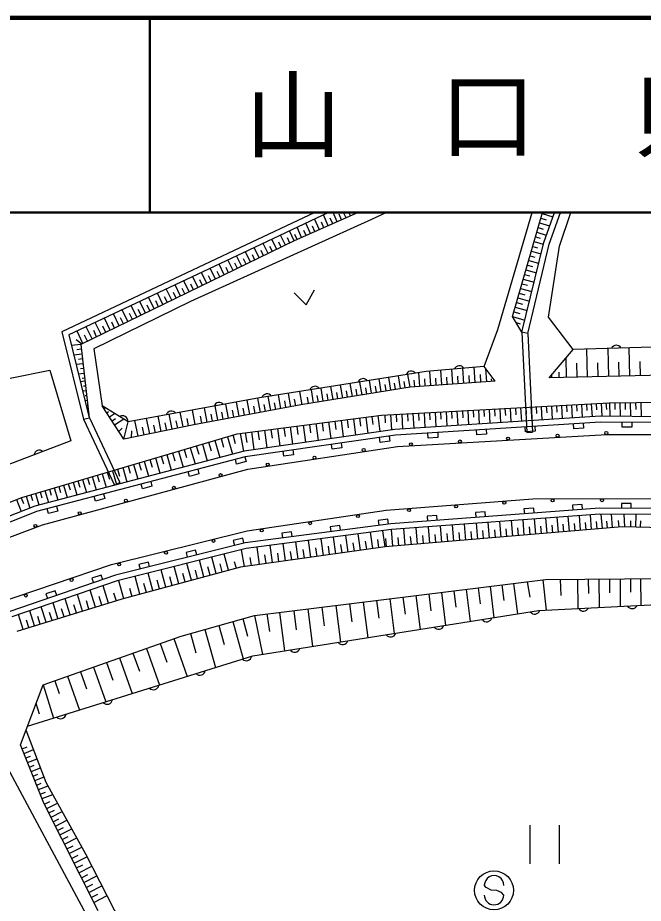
# Model space of a CAD drawing. Units: millimetres, scale not verified. Extents: x 40000 to 680000, y 20000 to 380000.
# Drawn here: x 326206 to 358366, y 334506 to 380000 of the extents above; entities that cross this region are included whole.
import ezdxf
from ezdxf.enums import TextEntityAlignment as Align

# ---------------------------------------------------------------- set-up
doc = ezdxf.new("R2010")
doc.units = ezdxf.units.MM
doc.header["$LTSCALE"] = 1000
for name, color, linetype, lineweight in [('S-BGD', 7, 'Continuous', 25), ('S-STR-STRC', 7, 'Continuous', 25), ('S-TTL', 2, 'Continuous', 140), ('S-TTL-LINE', 7, 'Continuous', 50)]:
    doc.layers.add(name, color=color, linetype=linetype, lineweight=lineweight)
doc.layers.add('S-TTL-TXT', color=7, linetype='Continuous')
doc.styles.add('ＭＳ ゴシック', font='')
doc.styles.get('ＭＳ ゴシック').set_extended_font_data('MS Gothic')

msp = doc.modelspace()

# ---------------------------------------------------------------- linework, layer by layer
at = {"layer": 'S-BGD'}
for p, q in [((341475, 370000), (337631, 368179)), ((342176, 370000), (337759, 367908)), ((343704, 370000), (340425, 368534)), ((342173, 369315), (341921, 369879)), ((342629, 369519), (342415, 370000)), ((342858, 369622), (342728, 369911)), ((343086, 369724), (342962, 370000)), ((343314, 369826), (343236, 370000)), ((343542, 369928), (343510, 370000)), ((345169, 370000), (344398, 369639)), ((350881, 363991), (352657, 370000)), ((351644, 364652), (353184, 370000)), ((353166, 369937), (353716, 369778)), ((353246, 368459), (353795, 370000)), ((353534, 368373), (354114, 370000)), ((354059, 368269), (354641, 370000)), ((344398, 369639), (335094, 365428)), ((341260, 368907), (341017, 369451)), ((341716, 369111), (341469, 369665)), ((341945, 369213), (341820, 369493)), ((342401, 369417), (342274, 369702)), ((353028, 369456), (353548, 369306)), ((353097, 369696), (353365, 369619)), ((340425, 368534), (340174, 369052)), ((340804, 368703), (340565, 369237)), ((341032, 368805), (340911, 369075)), ((341488, 369009), (341366, 369284)), ((352889, 368976), (353380, 368834)), ((352959, 369216), (353211, 369143)), ((340425, 368534), (329448, 363216)), ((339525, 368098), (339270, 368623)), ((339975, 368316), (339722, 368837)), ((340200, 368425), (340074, 368685)), ((340575, 368601), (340457, 368865)), ((352820, 368736), (353058, 368667)), ((337631, 368179), (328480, 363869)), ((338625, 367662), (338366, 368195)), ((339075, 367880), (338818, 368409)), ((339300, 367989), (339172, 368253)), ((339750, 368207), (339623, 368469)), ((352130, 363853), (353246, 368459)), ((352422, 363782), (353534, 368373)), ((352682, 368255), (352922, 368186)), ((352751, 368495), (353222, 368360)), ((353488, 364621), (354059, 368269)), ((337759, 367908), (328830, 363703)), ((337725, 367226), (337462, 367768)), ((337950, 367335), (337819, 367605)), ((338175, 367444), (337914, 367981)), ((338400, 367553), (338270, 367821)), ((338850, 367771), (338721, 368037)), ((352543, 367775), (352794, 367702)), ((352613, 368015), (353104, 367873)), ((336825, 366790), (336557, 367342)), ((337050, 366899), (336917, 367174)), ((337275, 367008), (337010, 367555)), ((337500, 367117), (337368, 367389)), ((352405, 367294), (352666, 367219)), ((352474, 367534), (352986, 367387)), ((335475, 366136), (335200, 366703)), ((335925, 366354), (335653, 366916)), ((336150, 366463), (336014, 366742)), ((336375, 366572), (336105, 367129)), ((336600, 366681), (336466, 366958)), ((352267, 366814), (352538, 366735)), ((352336, 367054), (352869, 366900)), ((334575, 365700), (334296, 366277)), ((335025, 365918), (334748, 366490)), ((335250, 366027), (335112, 366311)), ((335700, 366245), (335563, 366527)), ((352128, 366333), (352410, 366252)), ((352197, 366573), (352751, 366414)), ((333675, 365264), (333391, 365851)), ((334125, 365482), (333843, 366064)), ((334350, 365591), (334210, 365880)), ((334800, 365809), (334661, 366096)), ((340416, 365873), (341035, 365254)), ((341035, 365254), (341456, 366021)), ((351990, 365853), (352282, 365769)), ((352059, 366093), (352633, 365928)), ((335094, 365428), (330115, 362982)), ((332775, 364828), (332486, 365424)), ((333225, 365046), (332938, 365637)), ((333450, 365155), (333307, 365449)), ((333900, 365373), (333759, 365665)), ((351851, 365372), (352154, 365285)), ((351921, 365612), (352515, 365441)), ((331874, 364391), (331580, 364998)), ((332325, 364610), (332034, 365211)), ((332550, 364719), (332405, 365018)), ((333000, 364937), (332856, 365234)), ((351713, 364892), (352026, 364802)), ((351782, 365132), (352397, 364955)), ((330960, 363948), (330661, 364565)), ((331419, 364171), (331123, 364782)), ((331646, 364281), (331499, 364585)), ((332100, 364500), (331953, 364802)), ((352130, 363853), (351644, 364652)), ((351644, 364652), (352279, 364468)), ((354754, 362959), (353488, 364621)), ((330031, 363498), (329727, 364125)), ((330498, 363724), (330196, 364346)), ((330729, 363836), (330579, 364146)), ((331189, 364059), (331041, 364367)), ((350190, 362086), (350881, 363991)), ((351836, 364336), (352028, 364281)), ((328480, 363869), (329592, 359369)), ((328830, 363703), (329883, 359441)), ((329561, 363270), (329255, 363903)), ((329796, 363384), (329643, 363699)), ((330264, 363611), (330113, 363923)), ((352130, 363853), (352378, 358695)), ((352434, 363779), (352130, 363853)), ((352434, 363779), (352677, 358710)), ((329448, 363216), (328964, 363160)), ((329209, 363475), (329500, 363241)), ((329448, 363216), (329883, 359441)), ((365249, 363256), (354754, 362959)), ((329505, 362719), (329085, 362671)), ((329476, 362967), (329250, 362941)), ((330115, 362982), (330554, 360064)), ((353531, 361494), (354754, 362959)), ((355504, 361541), (355469, 362979)), ((356586, 361566), (356552, 363010)), ((357672, 361592), (357638, 363041)), ((329562, 362222), (329206, 362181)), ((329534, 362471), (329340, 362448)), ((354425, 361515), (354401, 362536)), ((354964, 361528), (354947, 362246)), ((356045, 361554), (356028, 362274)), ((357129, 361579), (357112, 362302)), ((358217, 361605), (358200, 362331)), ((325823, 361479), (327854, 361886)), ((327854, 361886), (328933, 358261)), ((329620, 361726), (329327, 361692)), ((329591, 361974), (329429, 361955)), ((347200, 361825), (338640, 360465)), ((346878, 361060), (346831, 361766)), ((350190, 362086), (347200, 361825)), ((347436, 361098), (347386, 361841)), ((348001, 361136), (347951, 361890)), ((348567, 361174), (348516, 361940)), ((349142, 361212), (349089, 361990)), ((349725, 361252), (349672, 362041)), ((350745, 361320), (350190, 362086)), ((350316, 361291), (350270, 361976)), ((364804, 361762), (353531, 361494)), ((354042, 361506), (354035, 361798)), ((329665, 361328), (329424, 361299)), ((329648, 361477), (329518, 361462)), ((343907, 360623), (343799, 361284)), ((344401, 360704), (344294, 361363)), ((344895, 360785), (344788, 361441)), ((345388, 360865), (345281, 361520)), ((345635, 360906), (345582, 361232)), ((345882, 360946), (345775, 361598)), ((346128, 360986), (346075, 361312)), ((346375, 361026), (346269, 361677)), ((350745, 361320), (346375, 361026)), ((346614, 361042), (346591, 361383)), ((347157, 361079), (347133, 361444)), ((347719, 361117), (347693, 361491)), ((348284, 361155), (348259, 361535)), ((348854, 361193), (348829, 361579)), ((349433, 361232), (349407, 361624)), ((350021, 361271), (349994, 361669)), ((350573, 361309), (350564, 361446)), ((353659, 361497), (353656, 361644)), ((329724, 360832), (329544, 360810)), ((329695, 361080), (329589, 361067)), ((340830, 360121), (340716, 360795)), ((346375, 361026), (340756, 360109)), ((341413, 360216), (341303, 360888)), ((341915, 360298), (341806, 360968)), ((342416, 360380), (342307, 361047)), ((342914, 360461), (342806, 361126)), ((343163, 360502), (343109, 360834)), ((343412, 360543), (343303, 361205)), ((343659, 360583), (343605, 360914)), ((344154, 360664), (344100, 360994)), ((344648, 360744), (344594, 361073)), ((345141, 360825), (345088, 361153)), ((329783, 360335), (329665, 360321)), ((329754, 360583), (329679, 360575)), ((338640, 360465), (331891, 359245)), ((338138, 359624), (338004, 360350)), ((338681, 359725), (338547, 360448)), ((339215, 359823), (339083, 360535)), ((339738, 359920), (339609, 360619)), ((339995, 359968), (339931, 360314)), ((340252, 360016), (340125, 360701)), ((340504, 360062), (340441, 360402)), ((341161, 360175), (341106, 360511)), ((341664, 360257), (341609, 360592)), ((342165, 360339), (342111, 360673)), ((342665, 360421), (342611, 360754)), ((356605, 360219), (365555, 360320)), ((329812, 360087), (329769, 360082)), ((331891, 359245), (330554, 360064)), ((331667, 358345), (330554, 360064)), ((330648, 359919), (330717, 359964)), ((340756, 360109), (335268, 359093)), ((335951, 359219), (335815, 359954)), ((336501, 359321), (336365, 360054)), ((337048, 359422), (336913, 360153)), ((337594, 359523), (337459, 360251)), ((337866, 359574), (337799, 359937)), ((338410, 359674), (338343, 360037)), ((338948, 359774), (338881, 360133)), ((339476, 359872), (339411, 360224)), ((344914, 359586), (356605, 360219)), ((350168, 359870), (350188, 359507)), ((350442, 359885), (350482, 359160)), ((350714, 359900), (350734, 359539)), ((350986, 359915), (351025, 359195)), ((351256, 359929), (351275, 359571)), ((351525, 359944), (351564, 359230)), ((351793, 359958), (351812, 359603)), ((352061, 359973), (352099, 359265)), ((352326, 359987), (352345, 359634)), ((352592, 360001), (352630, 359299)), ((352855, 360016), (352874, 359666)), ((353119, 360030), (353157, 359333)), ((353380, 360044), (353399, 359697)), ((353642, 360058), (353679, 359366)), ((353901, 360072), (353920, 359728)), ((354161, 360086), (354198, 359400)), ((354418, 360100), (354437, 359758)), ((354675, 360114), (354712, 359433)), ((354931, 360128), (354949, 359789)), ((355186, 360142), (355223, 359466)), ((355440, 360156), (355458, 359819)), ((355693, 360169), (355730, 359499)), ((355945, 360183), (355963, 359849)), ((356196, 360196), (356233, 359526)), ((356448, 360210), (356466, 359867)), ((356633, 360219), (356641, 359523)), ((356898, 360222), (356902, 359871)), ((357163, 360225), (357171, 359519)), ((357431, 360228), (357435, 359872)), ((357699, 360231), (357707, 359515)), ((357971, 360234), (357976, 359874)), ((358244, 360237), (358252, 359511)), ((329592, 359369), (329889, 359442)), ((329842, 359839), (329786, 359832)), ((329871, 359590), (329859, 359589)), ((329889, 359442), (331462, 356121)), ((330784, 359709), (330869, 359764)), ((330919, 359499), (331190, 359675)), ((331055, 359290), (331241, 359410)), ((332997, 358621), (332833, 359416)), ((333582, 358743), (333420, 359522)), ((334155, 358862), (333996, 359626)), ((334717, 358978), (334561, 359728)), ((334993, 359036), (334916, 359407)), ((335331, 359104), (335187, 359841)), ((335675, 359168), (335607, 359536)), ((336226, 359270), (336158, 359637)), ((336774, 359372), (336707, 359737)), ((337321, 359473), (337254, 359837)), ((337494, 358624), (344914, 359586)), ((343780, 359439), (343835, 359021)), ((344096, 359480), (344204, 358647)), ((344408, 359521), (344462, 359106)), ((344720, 359561), (344828, 358736)), ((345076, 359595), (345098, 359186)), ((345373, 359611), (345416, 358820)), ((356157, 359526), (345600, 358846)), ((345662, 359627), (345683, 359240)), ((345951, 359642), (345993, 358871)), ((346238, 359658), (346259, 359274)), ((346525, 359673), (346567, 358908)), ((346810, 359689), (346831, 359308)), ((347095, 359704), (347136, 358945)), ((347377, 359719), (347398, 359341)), ((347660, 359735), (347701, 358981)), ((347943, 359750), (347963, 359375)), ((348225, 359765), (348266, 359018)), ((348505, 359781), (348526, 359408)), ((348786, 359796), (348826, 359054)), ((349064, 359811), (349084, 359441)), ((349342, 359826), (349382, 359090)), ((349618, 359841), (349638, 359474)), ((349894, 359856), (349934, 359125)), ((363718, 359473), (356157, 359526)), ((329592, 359369), (331191, 355992)), ((331191, 359080), (331663, 359385)), ((331667, 358345), (331891, 359245)), ((335268, 359093), (331667, 358345)), ((332402, 358498), (332234, 359307)), ((332700, 358560), (332616, 358961)), ((333290, 358682), (333208, 359075)), ((333868, 358802), (333788, 359188)), ((334436, 358920), (334357, 359298)), ((340221, 358977), (340336, 358096)), ((340552, 359020), (340609, 358582)), ((340882, 359063), (340996, 358190)), ((341210, 359106), (341266, 358671)), ((341537, 359148), (341649, 358283)), ((341861, 359190), (341917, 358760)), ((342186, 359232), (342297, 358375)), ((342507, 359274), (342562, 358848)), ((342828, 359316), (342938, 358467)), ((343147, 359357), (343201, 358935)), ((343465, 359398), (343574, 358557)), ((356165, 359226), (345631, 358547)), ((352303, 358727), (352287, 358976)), ((352786, 359008), (352802, 358759)), ((354797, 358887), (354781, 359137)), ((355280, 359169), (355296, 358919)), ((363706, 359173), (356165, 359226)), ((357277, 358968), (357278, 359218)), ((357777, 358965), (357277, 358968)), ((357778, 359215), (357777, 358965)), ((326413, 355356), (337494, 358624)), ((331576, 358919), (331406, 358748)), ((332056, 358769), (332033, 358421)), ((337403, 358116), (337289, 358563)), ((337637, 358642), (337814, 357734)), ((345600, 358846), (337843, 357741)), ((345631, 358547), (337902, 357447)), ((337996, 358178), (337920, 358679)), ((338220, 358718), (338338, 357812)), ((338557, 358761), (338615, 358310)), ((338893, 358805), (339010, 357907)), ((339227, 358848), (339285, 358402)), ((339561, 358892), (339676, 358002)), ((339891, 358935), (339948, 358492)), ((345304, 358501), (345339, 358253)), ((345736, 357973), (356491, 358589)), ((347313, 358405), (347297, 358655)), ((347796, 358687), (347812, 358437)), ((349808, 358566), (349792, 358815)), ((350307, 358598), (349808, 358566)), ((350291, 358847), (350307, 358598)), ((352802, 358759), (352303, 358727)), ((352378, 358695), (352677, 358710)), ((355296, 358919), (354797, 358887)), ((356491, 358589), (364725, 358611)), ((328933, 358261), (325617, 356991)), ((335700, 358094), (335951, 357244)), ((336019, 358188), (336146, 357758)), ((336338, 358282), (336594, 357413)), ((336664, 358379), (336793, 357939)), ((336990, 358475), (337252, 357586)), ((342369, 357830), (342334, 358078)), ((342829, 358148), (342864, 357901)), ((344844, 358183), (344809, 358430)), ((345339, 358253), (344844, 358183)), ((347812, 358437), (347313, 358405)), ((337843, 357741), (327086, 354915)), ((334167, 357642), (334286, 357240)), ((334466, 357730), (334706, 356917)), ((334771, 357820), (334892, 357409)), ((335076, 357910), (335321, 357079)), ((335388, 358002), (335512, 357582)), ((338041, 356806), (345736, 357973)), ((339894, 357478), (339859, 357725)), ((340354, 357796), (340389, 357548)), ((342864, 357901), (342369, 357830)), ((337902, 357447), (327180, 354629)), ((332435, 357131), (332546, 356755)), ((332714, 357214), (332938, 356452)), ((332999, 357298), (333113, 356913)), ((333285, 357382), (333514, 356604)), ((333577, 357468), (333693, 357075)), ((333869, 357554), (334103, 356759)), ((337459, 357072), (337396, 357313)), ((337943, 357199), (337459, 357072)), ((337879, 357441), (337943, 357199)), ((340389, 357548), (339894, 357478)), ((327489, 353942), (338041, 356806)), ((331074, 356730), (331285, 356018)), ((331342, 356809), (331448, 356449)), ((331609, 356888), (331824, 356159)), ((331882, 356969), (331991, 356600)), ((332155, 357049), (332375, 356304)), ((335041, 356436), (334978, 356678)), ((335461, 356805), (335525, 356563)), ((329540, 356278), (329737, 355611)), ((329790, 356352), (329890, 356015)), ((330040, 356425), (330241, 355744)), ((330296, 356501), (330398, 356156)), ((330552, 356576), (330757, 355879)), ((330813, 356653), (330917, 356301)), ((335525, 356563), (335041, 356436)), ((327842, 355777), (327933, 355469)), ((328082, 355848), (328266, 355225)), ((328322, 355919), (328415, 355603)), ((328562, 355989), (328750, 355352)), ((328806, 356062), (328901, 355739)), ((329051, 356134), (329243, 355481)), ((329296, 356206), (329393, 355876)), ((331191, 355992), (331462, 356121)), ((332623, 355801), (332560, 356043)), ((333107, 355928), (332623, 355801)), ((333043, 356170), (333107, 355928)), ((316916, 351516), (326413, 355356)), ((326379, 355342), (326502, 355037)), ((326643, 355424), (326824, 354811)), ((326883, 355494), (326970, 355199)), ((327123, 355565), (327298, 354970)), ((327363, 355636), (327452, 355335)), ((327603, 355707), (327782, 355097)), ((330205, 355166), (330142, 355407)), ((330625, 355534), (330689, 355293)), ((352694, 355279), (363412, 355327)), ((327086, 354915), (322708, 353182)), ((326147, 355248), (326393, 354640)), ((328208, 354899), (328271, 354657)), ((330689, 355293), (330205, 355166)), ((345150, 354697), (352694, 355279)), ((355225, 354988), (354726, 354951)), ((354726, 354951), (354745, 354702)), ((355243, 354739), (355225, 354988)), ((357243, 355047), (357241, 354797)), ((357743, 355044), (357243, 355047)), ((357741, 354794), (357743, 355044)), ((327180, 354629), (322825, 352906)), ((327787, 354530), (327724, 354772)), ((328271, 354657), (327787, 354530)), ((338003, 353633), (345150, 354697)), ((356118, 354804), (345389, 354004)), ((356128, 354504), (345420, 353705)), ((347746, 354430), (347247, 354393)), ((347764, 354181), (347746, 354430)), ((350239, 354616), (349740, 354579)), ((349740, 354579), (349759, 354330)), ((350257, 354367), (350239, 354616)), ((352732, 354802), (352233, 354765)), ((352233, 354765), (352252, 354516)), ((352750, 354553), (352732, 354802)), ((355144, 353666), (355079, 354426)), ((355710, 353714), (355646, 354468)), ((362742, 354762), (356118, 354804)), ((362733, 354462), (356128, 354504)), ((356267, 353761), (356204, 354504)), ((356788, 353805), (356729, 354500)), ((357411, 353844), (357380, 354496)), ((357976, 353830), (357992, 354492)), ((345389, 354004), (337900, 353031)), ((345240, 354237), (344744, 354172)), ((344744, 354172), (344776, 353924)), ((345272, 353989), (345240, 354237)), ((347247, 354393), (347266, 354144)), ((349245, 353166), (349175, 353986)), ((349855, 353218), (349786, 354031)), ((350460, 353269), (350392, 354076)), ((351061, 353320), (350993, 354121)), ((351657, 353370), (351590, 354166)), ((352249, 353421), (352183, 354210)), ((352837, 353470), (352771, 354254)), ((353420, 353520), (353354, 354297)), ((353999, 353569), (353934, 354340)), ((354286, 353593), (354254, 353977)), ((354573, 353617), (354509, 354383)), ((354858, 353642), (354826, 354023)), ((355427, 353690), (355394, 354068)), ((355988, 353737), (355956, 354113)), ((356527, 353783), (356497, 354142)), ((357077, 354168), (357111, 353832)), ((357705, 354148), (357704, 353837)), ((358228, 353823), (358236, 354157)), ((323210, 352348), (327489, 353942)), ((331020, 351911), (338003, 353633)), ((345420, 353705), (337957, 352736)), ((340281, 353593), (339785, 353528)), ((339785, 353528), (339818, 353280)), ((340313, 353345), (340281, 353593)), ((342760, 353915), (342265, 353850)), ((342265, 353850), (342297, 353602)), ((342793, 353667), (342760, 353915)), ((344464, 352727), (344347, 353566)), ((345089, 352814), (344973, 353647)), ((357286, 353847), (345089, 352814)), ((345487, 352848), (345415, 353705)), ((346125, 352902), (346053, 353753)), ((346759, 352956), (346687, 353800)), ((347387, 353009), (347316, 353847)), ((348011, 353062), (347941, 353893)), ((348321, 353088), (348285, 353502)), ((348630, 353114), (348560, 353940)), ((348937, 353140), (348903, 353551)), ((349550, 353192), (349515, 353600)), ((350157, 353243), (350123, 353649)), ((350761, 353295), (350726, 353697)), ((351359, 353345), (351325, 353744)), ((351953, 353396), (351920, 353792)), ((352543, 353445), (352510, 353839)), ((353128, 353495), (353095, 353885)), ((353709, 353544), (353677, 353932)), ((365412, 353643), (357286, 353847)), ((337775, 353258), (337290, 353136)), ((337290, 353136), (337351, 352893)), ((337836, 353015), (337775, 353258)), ((340623, 352192), (340502, 353067)), ((341275, 352283), (341154, 353151)), ((341921, 352373), (341801, 353235)), ((342564, 352463), (342444, 353319)), ((343202, 352551), (343083, 353402)), ((343835, 352640), (343717, 353484)), ((344150, 352683), (344091, 353104)), ((344777, 352771), (344719, 353189)), ((345166, 352821), (345130, 353242)), ((345806, 352875), (345770, 353302)), ((346442, 352929), (346406, 353353)), ((347073, 352982), (347037, 353403)), ((347699, 353035), (347664, 353453)), ((337900, 353031), (331239, 351355)), ((337957, 352736), (331325, 351067)), ((335350, 352648), (334865, 352526)), ((335411, 352405), (335350, 352648)), ((345089, 352814), (337656, 351779)), ((337695, 352670), (337840, 351805)), ((338642, 351917), (338518, 352809)), ((339307, 352009), (339184, 352896)), ((339968, 352101), (339845, 352981)), ((340295, 352147), (340234, 352585)), ((340949, 352238), (340888, 352673)), ((341598, 352328), (341538, 352761)), ((342242, 352418), (342183, 352848)), ((342883, 352507), (342823, 352934)), ((343518, 352596), (343459, 353019)), ((334865, 352526), (334926, 352283)), ((335776, 351273), (335545, 352129)), ((336410, 351444), (336183, 352290)), ((337037, 351613), (336812, 352448)), ((338147, 352267), (338209, 351856)), ((338975, 351963), (338913, 352408)), ((339637, 352055), (339576, 352497)), ((325088, 349893), (331020, 351911)), ((337656, 351779), (331554, 350136)), ((332926, 352037), (332441, 351915)), ((332441, 351915), (332502, 351673)), ((332987, 351795), (332926, 352037)), ((334483, 350925), (334247, 351803)), ((335133, 351100), (334900, 351967)), ((336093, 351358), (335979, 351784)), ((336724, 351528), (336611, 351949)), ((337339, 352069), (337430, 351718)), ((331239, 351355), (325801, 349501)), ((330498, 351367), (330025, 351205)), ((330579, 351130), (330498, 351367)), ((332483, 350386), (332237, 351297)), ((333158, 350568), (332915, 351468)), ((333824, 350747), (333585, 351636)), ((334154, 350836), (334035, 351278)), ((334808, 351012), (334691, 351449)), ((335455, 351186), (335339, 351617)), ((353331, 351136), (366129, 351246)), ((331325, 351067), (325911, 349222)), ((330025, 351205), (330105, 350969)), ((330868, 349925), (330594, 350818)), ((331392, 351084), (331652, 350162)), ((332820, 350477), (332698, 350930)), ((333491, 350657), (333371, 351105)), ((338386, 349290), (353331, 351136)), ((350492, 350786), (350691, 349178)), ((351095, 350860), (351193, 350067)), ((351698, 350935), (351891, 349368)), ((352544, 350236), (352415, 351023)), ((353195, 351120), (353366, 349561)), ((354138, 350313), (354117, 351143)), ((354988, 351151), (355001, 349647)), ((355535, 351155), (355541, 350415)), ((356081, 351160), (356093, 349704)), ((356627, 351165), (356633, 350448)), ((357173, 351169), (357185, 349761)), ((357701, 351174), (357707, 350481)), ((358229, 351178), (358241, 349816)), ((328132, 350560), (327658, 350399)), ((327658, 350399), (327739, 350162)), ((328212, 350323), (328132, 350560)), ((329544, 349517), (329281, 350371)), ((330198, 349719), (329930, 350592)), ((331128, 350461), (331265, 350047)), ((331950, 350691), (332067, 350274)), ((346681, 350315), (346896, 348577)), ((347333, 350395), (347439, 349538)), ((347985, 350476), (348194, 348783)), ((348620, 350554), (348723, 349719)), ((349255, 350633), (349458, 348983)), ((349873, 350709), (349974, 349895)), ((331554, 350136), (326158, 348476)), ((328278, 349128), (328027, 349943)), ((328903, 349320), (328647, 350155)), ((329871, 349618), (329738, 350050)), ((330533, 349822), (330398, 350263)), ((343266, 349893), (343381, 348966)), ((343971, 349980), (344197, 348149)), ((344657, 350065), (344769, 349161)), ((345343, 350150), (345564, 348366)), ((346012, 350232), (346121, 349352)), ((352980, 349541), (362128, 350020)), ((327068, 348756), (326829, 349535)), ((327666, 348940), (327421, 349737)), ((327972, 349034), (327848, 349437)), ((328591, 349224), (328464, 349636)), ((329224, 349419), (329094, 349841)), ((338292, 347214), (352980, 349541)), ((339670, 349449), (339914, 347471)), ((340393, 349538), (340513, 348561)), ((341116, 349627), (341354, 347699)), ((341839, 349717), (341956, 348765)), ((342562, 349806), (342794, 347927)), ((326484, 348576), (326250, 349337)), ((326776, 348666), (326658, 349051)), ((327367, 348848), (327246, 349242)), ((334617, 348237), (338386, 349290)), ((337266, 348977), (337801, 347061)), ((338031, 348207), (337801, 349126)), ((338386, 349290), (338799, 347294)), ((339170, 348460), (339031, 349370)), ((335829, 348575), (336376, 346616)), ((336547, 348776), (336818, 347807)), ((327512, 345723), (334617, 348237)), ((334237, 348103), (334924, 346162)), ((335094, 348370), (335371, 347379)), ((332822, 347602), (333489, 345714)), ((333529, 347852), (333868, 346895)), ((326711, 343597), (338292, 347214)), ((332133, 347358), (332462, 346427)), ((330775, 346877), (331095, 345972)), ((331444, 347114), (332094, 345278)), ((329435, 346403), (329746, 345523)), ((330105, 346640), (330737, 344854)), ((328114, 345936), (328343, 345289)), ((328765, 346166), (329379, 344430)), ((326354, 342648), (327512, 345723)), ((327512, 345723), (328052, 344016)), ((327329, 344229), (327154, 344772)), ((324826, 343041), (330862, 331838)), ((327674, 340712), (326639, 343405)), ((327555, 339651), (326354, 342648)), ((326439, 342436), (326687, 342535)), ((326532, 342204), (327025, 342401)), ((326625, 341972), (326870, 342070)), ((326718, 341740), (327204, 341934)), ((326811, 341507), (327053, 341604)), ((326904, 341275), (327384, 341468)), ((326997, 341043), (327236, 341139)), ((327090, 340811), (327563, 341001)), ((327183, 340579), (327418, 340673)), ((327276, 340347), (327767, 340544)), ((329702, 337023), (327674, 340712)), ((327369, 340115), (327629, 340219)), ((327462, 339883), (328009, 340102)), ((330339, 334110), (327555, 339651)), ((327585, 339593), (327861, 339732)), ((327697, 339369), (328257, 339651)), ((327809, 339146), (328094, 339289)), ((327921, 338923), (328498, 339213)), ((328034, 338699), (328326, 338846)), ((328146, 338476), (328739, 338774)), ((352537, 338525), (352537, 336525)), ((354037, 338525), (354037, 336525)), ((328261, 338247), (328562, 338398)), ((328376, 338018), (328986, 338325)), ((328494, 337783), (328804, 337938)), ((328612, 337547), (329240, 337863)), ((328734, 337305), (329052, 337465)), ((328856, 337063), (329501, 337387)), ((328980, 336815), (329308, 336980)), ((329105, 336567), (329766, 336899)), ((331901, 332784), (329702, 337023)), ((329229, 336319), (329561, 336486)), ((329354, 336072), (330021, 336407)), ((329480, 335821), (329815, 335990)), ((329605, 335571), (330279, 335910)), ((329732, 335318), (330071, 335488)), ((329859, 335066), (330540, 335407)), ((329987, 334810), (330329, 334982)), ((330116, 334555), (330803, 334900))]:
    msp.add_line(p, q, dxfattribs=at)
for centre in [(353958, 358528), (356465, 358665), (346422, 358090), (348941, 358235), (351413, 358380), (343992, 357791), (341462, 357397), (339060, 357041), (336637, 356503), (334237, 355853), (331772, 355188), (348742, 354892), (351222, 355078), (353703, 355204), (356242, 355211), (329398, 354543), (343694, 354393), (346323, 354701), (327118, 353891), (341239, 354030), (338753, 353656), (336270, 353122), (333830, 352514), (331423, 351911), (328977, 351115), (326625, 350312)]:
    msp.add_circle(centre, 75, dxfattribs=at)
for centre, radius, start, end in [((356978, 362889), 283, 29.697, 153.552), ((346435, 361568), 283, 37.0987, 160.9538), ((348909, 361840), 283, 33.0711, 156.9262), ((343966, 361176), 283, 37.0987, 160.9538), ((341497, 360783), 283, 37.0987, 160.9538), ((339028, 360391), 283, 37.0987, 160.9538), ((336569, 359955), 283, 38.3126, 162.1677), ((331591, 359273), 283, 356.589, 120.4441), ((334109, 359511), 283, 38.3126, 162.1677), ((327323, 357501), 283, 49.0313, 172.8863), ((352783, 349654), 290, 218.5161, 337.7859), ((355291, 349795), 283, 211.0725, 334.9275), ((357787, 349926), 283, 211.0725, 334.9275), ((350313, 349253), 283, 217.0723, 340.9274), ((347844, 348862), 283, 217.0723, 340.9274), ((345375, 348471), 283, 217.0723, 340.9274), ((340436, 347689), 283, 217.0723, 340.9274), ((342905, 348080), 283, 217.0723, 340.9274), ((337958, 347250), 283, 225.4205, 349.2755), ((335572, 346504), 283, 225.4205, 349.2755), ((333186, 345759), 283, 225.4205, 349.2755), ((330799, 345013), 283, 225.4205, 349.2755), ((328413, 344268), 283, 225.4205, 349.2755)]:
    msp.add_arc(centre, radius, start, end, dxfattribs=at)
at = {"layer": 'S-STR-STRC'}
for p, q in [((350294, 335313), (350194, 335431)), ((350539, 335174), (350294, 335313)), ((350840, 335171), (350539, 335174)), ((351085, 335059), (350840, 335171)), ((351191, 334923), (351085, 335059))]:
    msp.add_line(p, q, dxfattribs=at)
msp.add_circle((350689, 335172), 1000, dxfattribs=at)
for centre, start, end in [((350694, 335427), 359.5549, 179.5549), ((350691, 334927), 179.5549, 359.5549)]:
    msp.add_arc(centre, 500, start, end, dxfattribs=at)
at = {"layer": 'S-TTL'}
msp.add_line((680000, 380000), (40000, 380000), dxfattribs=at)
at = {"layer": 'S-TTL-LINE'}
for p, q in [((333000, 380000), (333000, 370000)), ((40000, 370000), (680000, 370000))]:
    msp.add_line(p, q, dxfattribs=at)

# ---------------------------------------------------------------- texts
at = {"layer": 'S-TTL-TXT', "style": 'ＭＳ ゴシック'}
msp.add_text('山\u3000口\u3000県', height=3666, dxfattribs=at).set_placement((350375, 375000), align=Align.MIDDLE_CENTER)

doc.saveas('drawing.dxf')
